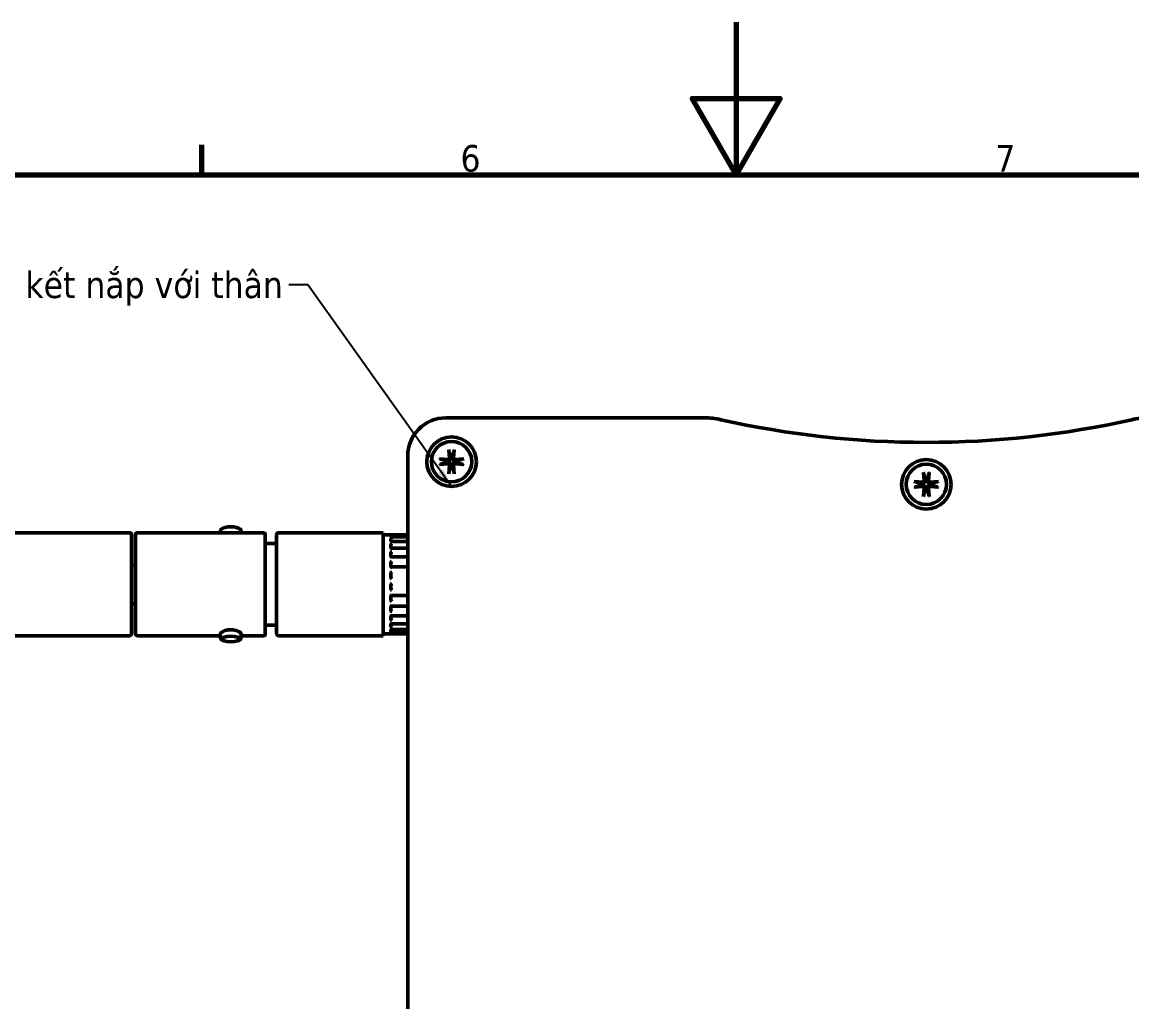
# Model space of a CAD drawing. Header units: millimetres. Extents: x -86 to 841, y -58 to 594.
# Drawn here: x 326.9 to 472.4, y 465.5 to 594 of the extents above; entities that cross this region are included whole.
import ezdxf

# ---------------------------------------------------------------- set-up
doc = ezdxf.new("R2010")
doc.units = ezdxf.units.MM
for name, color, linetype, lineweight in [('Border (ISO)', 7, 'Continuous', 70), ('Symbol (ISO)', 7, 'Continuous', 25), ('Visible (ISO)', 7, 'Continuous', 50)]:
    doc.layers.add(name, color=color, linetype=linetype, lineweight=lineweight)
doc.styles.add('Note Text (ISO)', font='tahoma.ttf')
doc.dimstyles.new('Default - Method 1b (ISO)$7', dxfattribs={"dimtxt": 3.5, "dimasz": 2.5, "dimexe": 3.175, "dimexo": 0, "dimgap": 0.762, "dimtad": 1, "dimtoh": 1, "dimrnd": 1e-08, "dimtxsty": 'Note Text (ISO)', "dimcen": 0.09, "dimdle": 10, "dimclrd": 256, "dimclre": 256, "dimclrt": 256, "dimazin": 2, "dimtfac": 1, "dimtmove": 0, "dimatfit": 3, "dimfxl": 1, "dimtolj": 1, "dimlwd": -1, "dimlwe": -1, "dimarcsym": 0})

# ---------------------------------------------------------------- blocks, each defined once
blk = doc.blocks.new('Borders Default Border')
at = {"layer": 'Border (ISO)'}
blk.add_line((350.42, 574), (350.42, 577.9), dxfattribs=at)
at = {"layer": 'Border (ISO)', "flags": 128}
for points in [[(420.5, 594), (420.5, 574), (414.73, 584), (426.27, 584), (420.5, 574)], [(20, 20), (20, 574), (821, 574), (821, 20), (20, 20)]]:
    blk.add_lwpolyline(points, dxfattribs=at)
at = {"layer": 'Border (ISO)', "char_height": 3.5, "attachment_point": 7, "style": 'Note Text (ISO)'}
for s, insert in [('6', (384.34, 574.33)), ('7', (454.46, 574.4))]:
    blk.add_mtext(s, dxfattribs=dict(at, insert=insert))

msp = doc.modelspace()

# ---------------------------------------------------------------- linework, layer by layer
at = {"layer": 'Visible (ISO)'}
for p, q in [((416.288, 542.113), (382.416, 542.113)), ((377.416, 537.113), (377.416, 435.113)), ((382.809, 537.934), (382.893, 536.821)), ((383.523, 537.934), (383.439, 536.821)), ((381.594, 536.719), (382.708, 536.636)), ((381.594, 536.006), (382.708, 536.089)), ((382.809, 534.791), (382.893, 535.904)), ((383.523, 534.791), (383.439, 535.904)), ((384.738, 536.719), (383.624, 536.636)), ((384.738, 536.006), (383.624, 536.089)), ((445.059, 534.961), (445.143, 533.848)), ((445.773, 534.961), (445.689, 533.848)), ((443.844, 533.746), (444.958, 533.663)), ((443.844, 533.033), (444.958, 533.116)), ((445.059, 531.818), (445.143, 532.931)), ((445.773, 531.818), (445.689, 532.931)), ((446.988, 533.746), (445.874, 533.663)), ((446.988, 533.033), (445.874, 533.116)), ((265.186, 527.033), (340.966, 527.033)), ((341.216, 526.783), (341.216, 513.783)), ((341.716, 513.783), (341.716, 526.783)), ((341.966, 527.033), (358.616, 527.033)), ((352.841, 527.14), (352.841, 527.033)), ((355.591, 527.14), (355.591, 527.033)), ((358.716, 526.933), (358.716, 513.633)), ((360.216, 513.783), (360.216, 526.783)), ((374.216, 527.033), (360.466, 527.033)), ((374.216, 527.033), (374.216, 513.533)), ((374.466, 526.783), (375.216, 526.783)), ((375.216, 526.779), (375.216, 526.783)), ((375.216, 526.554), (375.216, 526.673)), ((375.316, 526.771), (377.416, 526.771)), ((359.966, 525.653), (358.716, 525.653)), ((375.216, 525.99), (375.216, 526.226)), ((375.216, 525.118), (375.216, 525.459)), ((375.316, 526.51), (377.416, 526.51)), ((375.316, 525.918), (377.416, 525.918)), ((375.216, 523.986), (375.216, 524.413)), ((375.316, 525.027), (377.416, 525.027)), ((375.316, 523.886), (377.416, 523.886)), ((341.716, 522.783), (341.216, 522.783)), ((375.216, 522.654), (375.216, 523.144)), ((375.316, 522.557), (377.416, 522.557)), ((375.216, 521.195), (375.216, 521.721)), ((375.216, 519.686), (375.216, 520.22)), ((375.216, 518.209), (375.216, 518.723)), ((377.416, 518.814), (375.316, 518.814)), ((341.716, 517.783), (341.216, 517.783)), ((375.216, 516.844), (375.216, 517.31)), ((377.416, 517.41), (375.316, 517.41)), ((375.216, 515.665), (375.216, 516.057)), ((377.416, 516.154), (375.316, 516.154)), ((377.416, 515.116), (375.316, 515.116)), ((352.841, 513.732), (352.841, 513.426)), ((355.591, 513.731), (355.591, 513.426)), ((359.966, 514.914), (358.716, 514.914)), ((374.466, 513.783), (377.416, 513.783)), ((375.216, 514.735), (375.216, 515.032)), ((375.216, 514.103), (375.216, 514.29)), ((375.216, 513.805), (375.216, 513.871)), ((377.416, 514.351), (375.316, 514.351)), ((377.416, 513.9), (375.316, 513.9)), ((265.186, 513.533), (340.966, 513.533)), ((341.966, 513.533), (352.841, 513.533)), ((355.591, 513.533), (358.616, 513.533)), ((374.216, 513.533), (360.466, 513.533))]:
    msp.add_line(p, q, dxfattribs=at)
for centre, radius in [((383.166, 536.363), 3.25), ((383.166, 536.363), 2.65), ((445.416, 533.389), 3.25), ((445.416, 533.389), 2.65)]:
    msp.add_circle(centre, radius, dxfattribs=at)
for centre, radius, start, end in [((382.416, 537.113), 5, 90, 180), ((416.288, 532.113), 10, 77.37061, 90), ((445.416, 662.113), 123.223, 257.37061, 282.62939), ((474.544, 532.113), 10, 90, 102.62939), ((383.166, 536.363), 0.881, 77.53868, 102.46132), ((383.166, 536.363), 0.881, 167.53868, 192.46132), ((382.72, 536.808), 0.173, 265.73132, 4.26868), ((382.72, 535.917), 0.173, 355.73132, 94.26868), ((383.166, 536.363), 0.881, 257.53868, 282.46132), ((383.612, 536.808), 0.173, 175.73132, 274.26868), ((383.612, 535.917), 0.173, 85.73132, 184.26868), ((383.166, 536.363), 0.881, 347.53868, 12.46132), ((445.416, 533.389), 0.881, 77.53868, 102.46132), ((445.416, 533.389), 0.881, 167.53868, 192.46132), ((444.97, 533.835), 0.173, 265.73132, 4.26868), ((444.97, 532.944), 0.173, 355.73132, 94.26868), ((445.416, 533.389), 0.881, 257.53868, 282.46132), ((445.862, 533.835), 0.173, 175.73132, 274.26868), ((445.862, 532.944), 0.173, 85.73132, 184.26868), ((445.416, 533.389), 0.881, 347.53868, 12.46132), ((340.966, 526.783), 0.25, 0, 90), ((341.966, 526.783), 0.25, 90, 180), ((358.616, 526.933), 0.1, 0, 90), ((360.466, 526.783), 0.25, 90, 180), ((374.466, 526.533), 0.25, 90, 180), ((375.316, 526.871), 0.1, 266.54465, 270), ((359.966, 525.903), 0.25, 270, 0), ((375.316, 526.018), 0.1, 237.84175, 270), ((375.316, 526.61), 0.1, 252.95819, 270), ((375.316, 523.986), 0.1, 191.81962, 270), ((375.316, 525.127), 0.1, 219.14456, 270), ((375.316, 522.657), 0.1, 180, 270), ((375.316, 518.714), 0.1, 90, 180), ((375.316, 517.31), 0.1, 90, 180), ((375.316, 516.054), 0.1, 90, 154.55006), ((375.316, 515.016), 0.1, 90, 132.03764), ((340.966, 513.783), 0.25, 270, 0), ((341.966, 513.783), 0.25, 180, 270), ((358.616, 513.633), 0.1, 270, 0), ((359.966, 514.664), 0.25, 0, 90), ((360.466, 513.783), 0.25, 180, 270), ((374.466, 514.033), 0.25, 180, 270), ((375.316, 514.251), 0.1, 90, 115.26155), ((375.316, 513.8), 0.1, 90, 100.99655)]:
    msp.add_arc(centre, radius, start, end, dxfattribs=at)
msp.add_ellipse((354.216, 527.457), major_axis=(1.25, 0), ratio=0.2919282, start_param=0.2725436, end_param=2.8690491, dxfattribs=at)
msp.add_ellipse((354.216, 527.457), major_axis=(1.25, 0), ratio=0.2919282, start_param=0.2725436, end_param=2.8690491, dxfattribs=at)
for major_axis in [(-1.25, 0), (1.25, 0)]:
    msp.add_ellipse((354.216, 513.11), major_axis=major_axis, ratio=0.2919282, dxfattribs=at)
for points, knots in [([(382.826, 537.809), (382.824, 537.816), (382.822, 537.825), (382.818, 537.847), (382.816, 537.864), (382.813, 537.896), (382.811, 537.917), (382.809, 537.934)], [0.047889489, 0.047889489, 0.047889489, 0.047889489, 0.052104665, 0.052104665, 0.057302542, 0.057302542, 0.062554412, 0.062554412, 0.062554412, 0.062554412]), ([(383.523, 537.934), (383.521, 537.917), (383.519, 537.896), (383.516, 537.864), (383.513, 537.847), (383.51, 537.825), (383.508, 537.816), (383.506, 537.809)], [0.020958225, 0.020958225, 0.020958225, 0.020958225, 0.026210095, 0.026210095, 0.031407972, 0.031407972, 0.035623149, 0.035623149, 0.035623149, 0.035623149]), ([(381.594, 536.719), (381.612, 536.718), (381.632, 536.716), (381.664, 536.712), (381.681, 536.71), (381.703, 536.707), (381.713, 536.705), (381.719, 536.703)], [0.020958225, 0.020958225, 0.020958225, 0.020958225, 0.026210095, 0.026210095, 0.031407972, 0.031407972, 0.035623149, 0.035623149, 0.035623149, 0.035623149]), ([(381.719, 536.022), (381.713, 536.021), (381.703, 536.019), (381.681, 536.015), (381.664, 536.013), (381.632, 536.009), (381.612, 536.007), (381.594, 536.006)], [0.047889489, 0.047889489, 0.047889489, 0.047889489, 0.052104665, 0.052104665, 0.057302542, 0.057302542, 0.062554412, 0.062554412, 0.062554412, 0.062554412]), ([(383.023, 536.831), (383.028, 536.793), (383.025, 536.752), (383.009, 536.694), (383, 536.671), (382.974, 536.626), (382.958, 536.605), (382.924, 536.57), (382.903, 536.554), (382.858, 536.529), (382.835, 536.52), (382.777, 536.504), (382.736, 536.501), (382.698, 536.505)], [0.130780667, 0.130780667, 0.130780667, 0.130780667, 0.142894812, 0.142894812, 0.150267592, 0.150267592, 0.157640372, 0.157640372, 0.165013152, 0.165013152, 0.172385932, 0.172385932, 0.184500077, 0.184500077, 0.184500077, 0.184500077]), ([(382.698, 536.22), (382.736, 536.225), (382.777, 536.222), (382.835, 536.206), (382.858, 536.196), (382.903, 536.171), (382.924, 536.155), (382.958, 536.12), (382.974, 536.099), (383, 536.055), (383.009, 536.031), (383.025, 535.973), (383.028, 535.933), (383.023, 535.894)], [0.130780667, 0.130780667, 0.130780667, 0.130780667, 0.142894812, 0.142894812, 0.150267592, 0.150267592, 0.157640372, 0.157640372, 0.165013152, 0.165013152, 0.172385932, 0.172385932, 0.184500077, 0.184500077, 0.184500077, 0.184500077]), ([(383.634, 536.505), (383.596, 536.501), (383.555, 536.504), (383.497, 536.52), (383.474, 536.529), (383.429, 536.554), (383.408, 536.57), (383.374, 536.605), (383.358, 536.626), (383.332, 536.671), (383.323, 536.694), (383.307, 536.752), (383.304, 536.793), (383.309, 536.831)], [0.130780667, 0.130780667, 0.130780667, 0.130780667, 0.142894812, 0.142894812, 0.150267592, 0.150267592, 0.157640372, 0.157640372, 0.165013152, 0.165013152, 0.172385932, 0.172385932, 0.184500077, 0.184500077, 0.184500077, 0.184500077]), ([(383.309, 535.894), (383.304, 535.933), (383.307, 535.973), (383.323, 536.031), (383.332, 536.055), (383.358, 536.099), (383.374, 536.12), (383.408, 536.155), (383.429, 536.171), (383.474, 536.196), (383.497, 536.206), (383.555, 536.222), (383.596, 536.225), (383.634, 536.22)], [0.130780667, 0.130780667, 0.130780667, 0.130780667, 0.142894812, 0.142894812, 0.150267592, 0.150267592, 0.157640372, 0.157640372, 0.165013152, 0.165013152, 0.172385932, 0.172385932, 0.184500077, 0.184500077, 0.184500077, 0.184500077]), ([(384.613, 536.703), (384.619, 536.705), (384.629, 536.707), (384.651, 536.71), (384.668, 536.712), (384.7, 536.716), (384.72, 536.718), (384.738, 536.719)], [0.047889489, 0.047889489, 0.047889489, 0.047889489, 0.052104665, 0.052104665, 0.057302542, 0.057302542, 0.062554412, 0.062554412, 0.062554412, 0.062554412]), ([(384.738, 536.006), (384.72, 536.007), (384.7, 536.009), (384.668, 536.013), (384.651, 536.015), (384.629, 536.019), (384.619, 536.021), (384.613, 536.022)], [0.020958225, 0.020958225, 0.020958225, 0.020958225, 0.026210095, 0.026210095, 0.031407972, 0.031407972, 0.035623149, 0.035623149, 0.035623149, 0.035623149]), ([(382.809, 534.791), (382.811, 534.808), (382.813, 534.829), (382.816, 534.861), (382.818, 534.878), (382.822, 534.9), (382.824, 534.909), (382.826, 534.916)], [0.020958225, 0.020958225, 0.020958225, 0.020958225, 0.026210095, 0.026210095, 0.031407972, 0.031407972, 0.035623149, 0.035623149, 0.035623149, 0.035623149]), ([(383.506, 534.916), (383.508, 534.909), (383.51, 534.9), (383.513, 534.878), (383.516, 534.861), (383.519, 534.829), (383.521, 534.808), (383.523, 534.791)], [0.047889489, 0.047889489, 0.047889489, 0.047889489, 0.052104665, 0.052104665, 0.057302542, 0.057302542, 0.062554412, 0.062554412, 0.062554412, 0.062554412]), ([(445.076, 534.836), (445.074, 534.843), (445.072, 534.852), (445.068, 534.874), (445.066, 534.891), (445.063, 534.923), (445.061, 534.944), (445.059, 534.961)], [0.047889489, 0.047889489, 0.047889489, 0.047889489, 0.052104665, 0.052104665, 0.057302542, 0.057302542, 0.062554412, 0.062554412, 0.062554412, 0.062554412]), ([(445.773, 534.961), (445.771, 534.944), (445.769, 534.923), (445.766, 534.891), (445.763, 534.874), (445.76, 534.852), (445.758, 534.843), (445.756, 534.836)], [0.020958225, 0.020958225, 0.020958225, 0.020958225, 0.026210095, 0.026210095, 0.031407972, 0.031407972, 0.035623149, 0.035623149, 0.035623149, 0.035623149]), ([(443.844, 533.746), (443.862, 533.744), (443.882, 533.743), (443.914, 533.739), (443.931, 533.737), (443.953, 533.733), (443.963, 533.731), (443.969, 533.73)], [0.020958225, 0.020958225, 0.020958225, 0.020958225, 0.026210095, 0.026210095, 0.031407972, 0.031407972, 0.035623149, 0.035623149, 0.035623149, 0.035623149]), ([(443.969, 533.049), (443.963, 533.047), (443.953, 533.045), (443.931, 533.042), (443.914, 533.039), (443.882, 533.036), (443.862, 533.034), (443.844, 533.033)], [0.047889489, 0.047889489, 0.047889489, 0.047889489, 0.052104665, 0.052104665, 0.057302542, 0.057302542, 0.062554412, 0.062554412, 0.062554412, 0.062554412]), ([(445.273, 533.857), (445.278, 533.819), (445.275, 533.779), (445.259, 533.721), (445.25, 533.697), (445.224, 533.653), (445.208, 533.632), (445.174, 533.597), (445.153, 533.581), (445.108, 533.556), (445.085, 533.546), (445.027, 533.53), (444.986, 533.527), (444.948, 533.532)], [0.130780667, 0.130780667, 0.130780667, 0.130780667, 0.142894812, 0.142894812, 0.150267592, 0.150267592, 0.157640372, 0.157640372, 0.165013152, 0.165013152, 0.172385932, 0.172385932, 0.184500077, 0.184500077, 0.184500077, 0.184500077]), ([(444.948, 533.247), (444.986, 533.251), (445.027, 533.248), (445.085, 533.232), (445.108, 533.223), (445.153, 533.198), (445.174, 533.182), (445.208, 533.147), (445.224, 533.126), (445.25, 533.081), (445.259, 533.058), (445.275, 533), (445.278, 532.959), (445.273, 532.921)], [0.130780667, 0.130780667, 0.130780667, 0.130780667, 0.142894812, 0.142894812, 0.150267592, 0.150267592, 0.157640372, 0.157640372, 0.165013152, 0.165013152, 0.172385932, 0.172385932, 0.184500077, 0.184500077, 0.184500077, 0.184500077]), ([(445.884, 533.532), (445.846, 533.527), (445.805, 533.53), (445.747, 533.546), (445.724, 533.556), (445.679, 533.581), (445.658, 533.597), (445.624, 533.632), (445.608, 533.653), (445.582, 533.697), (445.573, 533.721), (445.557, 533.779), (445.554, 533.819), (445.559, 533.857)], [0.130780667, 0.130780667, 0.130780667, 0.130780667, 0.142894812, 0.142894812, 0.150267592, 0.150267592, 0.157640372, 0.157640372, 0.165013152, 0.165013152, 0.172385932, 0.172385932, 0.184500077, 0.184500077, 0.184500077, 0.184500077]), ([(445.559, 532.921), (445.554, 532.959), (445.557, 533), (445.573, 533.058), (445.582, 533.081), (445.608, 533.126), (445.624, 533.147), (445.658, 533.182), (445.679, 533.198), (445.724, 533.223), (445.747, 533.232), (445.805, 533.248), (445.846, 533.251), (445.884, 533.247)], [0.130780667, 0.130780667, 0.130780667, 0.130780667, 0.142894812, 0.142894812, 0.150267592, 0.150267592, 0.157640372, 0.157640372, 0.165013152, 0.165013152, 0.172385932, 0.172385932, 0.184500077, 0.184500077, 0.184500077, 0.184500077]), ([(446.863, 533.73), (446.869, 533.731), (446.879, 533.733), (446.901, 533.737), (446.918, 533.739), (446.95, 533.743), (446.97, 533.744), (446.988, 533.746)], [0.047889489, 0.047889489, 0.047889489, 0.047889489, 0.052104665, 0.052104665, 0.057302542, 0.057302542, 0.062554412, 0.062554412, 0.062554412, 0.062554412]), ([(446.988, 533.033), (446.97, 533.034), (446.95, 533.036), (446.918, 533.039), (446.901, 533.042), (446.879, 533.045), (446.869, 533.047), (446.863, 533.049)], [0.020958225, 0.020958225, 0.020958225, 0.020958225, 0.026210095, 0.026210095, 0.031407972, 0.031407972, 0.035623149, 0.035623149, 0.035623149, 0.035623149]), ([(445.059, 531.818), (445.061, 531.835), (445.063, 531.856), (445.066, 531.888), (445.068, 531.905), (445.072, 531.927), (445.074, 531.936), (445.076, 531.942)], [0.020958225, 0.020958225, 0.020958225, 0.020958225, 0.026210095, 0.026210095, 0.031407972, 0.031407972, 0.035623149, 0.035623149, 0.035623149, 0.035623149]), ([(445.756, 531.942), (445.758, 531.936), (445.76, 531.927), (445.763, 531.905), (445.766, 531.888), (445.769, 531.856), (445.771, 531.835), (445.773, 531.818)], [0.047889489, 0.047889489, 0.047889489, 0.047889489, 0.052104665, 0.052104665, 0.057302542, 0.057302542, 0.062554412, 0.062554412, 0.062554412, 0.062554412]), ([(353.012, 527.555), (352.996, 527.538), (352.979, 527.519), (352.947, 527.477), (352.932, 527.453), (352.903, 527.402), (352.889, 527.374), (352.867, 527.313), (352.857, 527.28), (352.844, 527.212), (352.841, 527.176), (352.841, 527.14)], [4.43984543, 4.43984543, 4.43984543, 4.43984543, 4.49435414, 4.49435414, 4.54886285, 4.54886285, 4.60337156, 4.60337156, 4.65788027, 4.65788027, 4.71238898, 4.71238898, 4.71238898, 4.71238898]), ([(355.591, 527.14), (355.591, 527.176), (355.588, 527.212), (355.575, 527.28), (355.565, 527.313), (355.543, 527.374), (355.529, 527.402), (355.5, 527.453), (355.485, 527.477), (355.453, 527.519), (355.436, 527.538), (355.42, 527.555)], [1.57079633, 1.57079633, 1.57079633, 1.57079633, 1.62530504, 1.62530504, 1.67981375, 1.67981375, 1.73432246, 1.73432246, 1.78883117, 1.78883117, 1.84333988, 1.84333988, 1.84333988, 1.84333988]), ([(375.216, 526.779), (375.216, 526.779), (375.219, 526.778), (375.226, 526.778), (375.234, 526.777), (375.246, 526.776), (375.259, 526.775), (375.276, 526.774), (375.296, 526.772), (375.316, 526.771)], [0.045687949, 0.045687949, 0.045687949, 0.045687949, 0.049962835, 0.049962835, 0.049962835, 0.055789983, 0.055789983, 0.055789983, 0.063843669, 0.063843669, 0.063843669, 0.063843669]), ([(375.316, 526.703), (375.296, 526.7), (375.276, 526.696), (375.259, 526.693), (375.246, 526.69), (375.234, 526.687), (375.226, 526.683), (375.219, 526.68), (375.216, 526.677), (375.216, 526.673)], [-0.000142522, -0.000142522, -0.000142522, -0.000142522, 0.00835799, 0.00835799, 0.00835799, 0.014508435, 0.014508435, 0.014508435, 0.019020496, 0.019020496, 0.019020496, 0.019020496]), ([(375.216, 526.554), (375.216, 526.549), (375.219, 526.544), (375.226, 526.54), (375.234, 526.533), (375.246, 526.528), (375.259, 526.523), (375.276, 526.517), (375.296, 526.511), (375.316, 526.505)], [0.04568793, 0.04568793, 0.04568793, 0.04568793, 0.049962814, 0.049962814, 0.049962814, 0.055789959, 0.055789959, 0.055789959, 0.063843641, 0.063843641, 0.063843641, 0.063843641]), ([(375.316, 526.295), (375.296, 526.287), (375.276, 526.28), (375.259, 526.271), (375.246, 526.264), (375.234, 526.256), (375.226, 526.247), (375.219, 526.241), (375.216, 526.234), (375.216, 526.226)], [-0.000142523, -0.000142523, -0.000142523, -0.000142523, 0.008357991, 0.008357991, 0.008357991, 0.014508435, 0.014508435, 0.014508435, 0.019020496, 0.019020496, 0.019020496, 0.019020496]), ([(375.216, 525.99), (375.216, 525.981), (375.219, 525.973), (375.226, 525.965), (375.234, 525.953), (375.246, 525.944), (375.259, 525.936), (375.276, 525.924), (375.296, 525.914), (375.316, 525.904)], [0.04568794, 0.04568794, 0.04568794, 0.04568794, 0.049962825, 0.049962825, 0.049962825, 0.055789972, 0.055789972, 0.055789972, 0.063843656, 0.063843656, 0.063843656, 0.063843656]), ([(375.316, 525.563), (375.296, 525.551), (375.276, 525.539), (375.259, 525.526), (375.246, 525.516), (375.234, 525.504), (375.226, 525.491), (375.219, 525.481), (375.216, 525.47), (375.216, 525.459)], [-0.000142522, -0.000142522, -0.000142522, -0.000142522, 0.00835799, 0.00835799, 0.00835799, 0.014508434, 0.014508434, 0.014508434, 0.019020495, 0.019020495, 0.019020495, 0.019020495]), ([(375.216, 525.118), (375.216, 525.106), (375.219, 525.094), (375.226, 525.083), (375.234, 525.068), (375.246, 525.054), (375.259, 525.043), (375.276, 525.028), (375.296, 525.014), (375.316, 525)], [0.045687934, 0.045687934, 0.045687934, 0.045687934, 0.049962818, 0.049962818, 0.049962818, 0.055789964, 0.055789964, 0.055789964, 0.063843647, 0.063843647, 0.063843647, 0.063843647]), ([(375.316, 524.546), (375.296, 524.531), (375.276, 524.516), (375.259, 524.498), (375.246, 524.486), (375.234, 524.471), (375.226, 524.453), (375.219, 524.44), (375.216, 524.427), (375.216, 524.413)], [-0.000142522, -0.000142522, -0.000142522, -0.000142522, 0.008357986, 0.008357986, 0.008357986, 0.014508428, 0.014508428, 0.014508428, 0.019020487, 0.019020487, 0.019020487, 0.019020487]), ([(375.216, 523.986), (375.216, 523.971), (375.219, 523.957), (375.226, 523.943), (375.234, 523.924), (375.246, 523.908), (375.259, 523.894), (375.276, 523.875), (375.296, 523.858), (375.316, 523.841)], [0.045687938, 0.045687938, 0.045687938, 0.045687938, 0.049962823, 0.049962823, 0.049962823, 0.05578997, 0.05578997, 0.05578997, 0.063843653, 0.063843653, 0.063843653, 0.063843653]), ([(375.316, 523.3), (375.296, 523.282), (375.276, 523.264), (375.259, 523.244), (375.246, 523.229), (375.234, 523.211), (375.226, 523.191), (375.219, 523.176), (375.216, 523.16), (375.216, 523.144)], [-0.000142522, -0.000142522, -0.000142522, -0.000142522, 0.00835799, 0.00835799, 0.00835799, 0.014508434, 0.014508434, 0.014508434, 0.019020495, 0.019020495, 0.019020495, 0.019020495]), ([(375.216, 522.654), (375.216, 522.638), (375.219, 522.621), (375.226, 522.605), (375.234, 522.584), (375.246, 522.565), (375.259, 522.55), (375.276, 522.529), (375.296, 522.51), (375.316, 522.491)], [0.045687921, 0.045687921, 0.045687921, 0.045687921, 0.049962804, 0.049962804, 0.049962804, 0.055789949, 0.055789949, 0.055789949, 0.063843629, 0.063843629, 0.063843629, 0.063843629]), ([(375.316, 521.891), (375.296, 521.871), (375.276, 521.851), (375.259, 521.829), (375.246, 521.813), (375.234, 521.794), (375.226, 521.772), (375.219, 521.755), (375.216, 521.738), (375.216, 521.721)], [-0.000142523, -0.000142523, -0.000142523, -0.000142523, 0.008357991, 0.008357991, 0.008357991, 0.014508436, 0.014508436, 0.014508436, 0.019020498, 0.019020498, 0.019020498, 0.019020498]), ([(375.216, 521.195), (375.216, 521.177), (375.219, 521.16), (375.226, 521.143), (375.234, 521.12), (375.246, 521.1), (375.259, 521.084), (375.276, 521.062), (375.296, 521.041), (375.316, 521.021)], [0.04568795, 0.04568795, 0.04568795, 0.04568795, 0.049962836, 0.049962836, 0.049962836, 0.055789984, 0.055789984, 0.055789984, 0.06384367, 0.06384367, 0.06384367, 0.06384367]), ([(375.316, 520.395), (375.296, 520.375), (375.276, 520.354), (375.259, 520.332), (375.246, 520.315), (375.234, 520.295), (375.226, 520.272), (375.219, 520.256), (375.216, 520.238), (375.216, 520.22)], [-0.000142522, -0.000142522, -0.000142522, -0.000142522, 0.008357986, 0.008357986, 0.008357986, 0.014508427, 0.014508427, 0.014508427, 0.019020486, 0.019020486, 0.019020486, 0.019020486]), ([(375.216, 519.686), (375.216, 519.668), (375.219, 519.651), (375.226, 519.634), (375.234, 519.611), (375.246, 519.591), (375.259, 519.575), (375.276, 519.552), (375.296, 519.532), (375.316, 519.512)], [0.045687941, 0.045687941, 0.045687941, 0.045687941, 0.049962826, 0.049962826, 0.049962826, 0.055789973, 0.055789973, 0.055789973, 0.063843657, 0.063843657, 0.063843657, 0.063843657]), ([(375.316, 518.893), (375.296, 518.873), (375.276, 518.854), (375.259, 518.831), (375.246, 518.815), (375.234, 518.796), (375.226, 518.774), (375.219, 518.757), (375.216, 518.74), (375.216, 518.723)], [-0.000142522, -0.000142522, -0.000142522, -0.000142522, 0.008357988, 0.008357988, 0.008357988, 0.014508432, 0.014508432, 0.014508432, 0.019020492, 0.019020492, 0.019020492, 0.019020492]), ([(375.216, 518.209), (375.216, 518.192), (375.219, 518.176), (375.226, 518.16), (375.234, 518.138), (375.246, 518.119), (375.259, 518.104), (375.276, 518.083), (375.296, 518.063), (375.316, 518.045)], [0.045687939, 0.045687939, 0.045687939, 0.045687939, 0.049962824, 0.049962824, 0.049962824, 0.055789971, 0.055789971, 0.055789971, 0.063843655, 0.063843655, 0.063843655, 0.063843655]), ([(375.316, 517.466), (375.296, 517.448), (375.276, 517.43), (375.259, 517.409), (375.246, 517.395), (375.234, 517.377), (375.226, 517.356), (375.219, 517.341), (375.216, 517.326), (375.216, 517.31)], [-0.000142522, -0.000142522, -0.000142522, -0.000142522, 0.008357989, 0.008357989, 0.008357989, 0.014508432, 0.014508432, 0.014508432, 0.019020492, 0.019020492, 0.019020492, 0.019020492]), ([(375.216, 516.844), (375.216, 516.829), (375.219, 516.815), (375.226, 516.8), (375.234, 516.781), (375.246, 516.764), (375.259, 516.75), (375.276, 516.731), (375.296, 516.714), (375.316, 516.698)], [0.045687944, 0.045687944, 0.045687944, 0.045687944, 0.04996283, 0.04996283, 0.04996283, 0.055789977, 0.055789977, 0.055789977, 0.063843662, 0.063843662, 0.063843662, 0.063843662]), ([(375.316, 516.191), (375.296, 516.176), (375.276, 516.16), (375.259, 516.142), (375.246, 516.13), (375.234, 516.114), (375.226, 516.097), (375.219, 516.084), (375.216, 516.071), (375.216, 516.057)], [-0.000142523, -0.000142523, -0.000142523, -0.000142523, 0.008357992, 0.008357992, 0.008357992, 0.014508437, 0.014508437, 0.014508437, 0.019020499, 0.019020499, 0.019020499, 0.019020499]), ([(375.216, 515.665), (375.216, 515.653), (375.219, 515.64), (375.226, 515.629), (375.234, 515.613), (375.246, 515.599), (375.259, 515.587), (375.276, 515.572), (375.296, 515.558), (375.316, 515.544)], [0.045687948, 0.045687948, 0.045687948, 0.045687948, 0.049962834, 0.049962834, 0.049962834, 0.055789982, 0.055789982, 0.055789982, 0.063843667, 0.063843667, 0.063843667, 0.063843667]), ([(375.316, 515.137), (375.296, 515.125), (375.276, 515.112), (375.259, 515.099), (375.246, 515.089), (375.234, 515.077), (375.226, 515.063), (375.219, 515.053), (375.216, 515.043), (375.216, 515.032)], [-0.000142523, -0.000142523, -0.000142523, -0.000142523, 0.008357991, 0.008357991, 0.008357991, 0.014508436, 0.014508436, 0.014508436, 0.019020497, 0.019020497, 0.019020497, 0.019020497]), ([(352.842, 513.743), (352.844, 513.784), (352.858, 513.825), (352.907, 513.906), (352.946, 513.946), (353.064, 514.04), (353.156, 514.093), (353.374, 514.186), (353.504, 514.228), (353.776, 514.287), (353.92, 514.306), (354.207, 514.322), (354.353, 514.318), (354.632, 514.29), (354.767, 514.266), (355.015, 514.2), (355.13, 514.158), (355.324, 514.066), (355.405, 514.014), (355.533, 513.9), (355.582, 513.832), (355.591, 513.746), (355.591, 513.739), (355.591, 513.731)], [0.00242358, 0.00242358, 0.00242358, 0.00242358, 0.02742279, 0.02742279, 0.05892806, 0.05892806, 0.10435688, 0.10435688, 0.15068223, 0.15068223, 0.19441893, 0.19441893, 0.23738989, 0.23738989, 0.27984029, 0.27984029, 0.323215, 0.323215, 0.36688668, 0.36688668, 0.41424671, 0.41424671, 0.41879838, 0.41879838, 0.41879838, 0.41879838]), ([(375.216, 514.735), (375.216, 514.725), (375.219, 514.716), (375.226, 514.708), (375.234, 514.696), (375.246, 514.686), (375.259, 514.677), (375.276, 514.666), (375.296, 514.656), (375.316, 514.646)], [0.045687937, 0.045687937, 0.045687937, 0.045687937, 0.049962821, 0.049962821, 0.049962821, 0.055789968, 0.055789968, 0.055789968, 0.063843651, 0.063843651, 0.063843651, 0.063843651]), ([(375.316, 514.36), (375.296, 514.352), (375.276, 514.343), (375.259, 514.334), (375.246, 514.328), (375.234, 514.32), (375.226, 514.311), (375.219, 514.304), (375.216, 514.297), (375.216, 514.29)], [-0.000142522, -0.000142522, -0.000142522, -0.000142522, 0.00835799, 0.00835799, 0.00835799, 0.014508435, 0.014508435, 0.014508435, 0.019020496, 0.019020496, 0.019020496, 0.019020496]), ([(375.216, 514.103), (375.216, 514.099), (375.218, 514.094), (375.23, 514.083), (375.241, 514.077), (375.27, 514.065), (375.293, 514.058), (375.315, 514.052), (375.316, 514.052), (375.316, 514.052)], [-0.01868007, -0.01868007, -0.01868007, -0.01868007, -0.015154293, -0.015154293, -0.009524208, -0.009524208, 0, 0, 0.000142522, 0.000142522, 0.000142522, 0.000142522]), ([(375.316, 513.902), (375.296, 513.898), (375.276, 513.895), (375.259, 513.891), (375.246, 513.888), (375.234, 513.884), (375.226, 513.88), (375.219, 513.877), (375.216, 513.874), (375.216, 513.871)], [-0.000142522, -0.000142522, -0.000142522, -0.000142522, 0.00835799, 0.00835799, 0.00835799, 0.014508435, 0.014508435, 0.014508435, 0.019020496, 0.019020496, 0.019020496, 0.019020496]), ([(375.216, 513.805), (375.216, 513.804), (375.219, 513.802), (375.226, 513.801), (375.234, 513.8), (375.246, 513.798), (375.259, 513.797), (375.276, 513.796), (375.296, 513.794), (375.316, 513.793)], [0.045687945, 0.045687945, 0.045687945, 0.045687945, 0.049962831, 0.049962831, 0.049962831, 0.055789978, 0.055789978, 0.055789978, 0.063843663, 0.063843663, 0.063843663, 0.063843663]), ([(353.012, 513.012), (352.996, 513.029), (352.979, 513.048), (352.947, 513.09), (352.932, 513.113), (352.903, 513.164), (352.889, 513.192), (352.867, 513.253), (352.857, 513.286), (352.844, 513.355), (352.841, 513.39), (352.841, 513.426)], [1.29825277, 1.29825277, 1.29825277, 1.29825277, 1.35276148, 1.35276148, 1.4072702, 1.4072702, 1.46177891, 1.46177891, 1.51628762, 1.51628762, 1.57079633, 1.57079633, 1.57079633, 1.57079633]), ([(355.591, 513.426), (355.591, 513.39), (355.588, 513.355), (355.575, 513.286), (355.565, 513.253), (355.543, 513.192), (355.529, 513.164), (355.5, 513.113), (355.485, 513.09), (355.453, 513.048), (355.436, 513.029), (355.42, 513.012)], [4.71238898, 4.71238898, 4.71238898, 4.71238898, 4.76689769, 4.76689769, 4.8214064, 4.8214064, 4.87591511, 4.87591511, 4.93042382, 4.93042382, 4.98493253, 4.98493253, 4.98493253, 4.98493253])]:
    msp.add_open_spline(points, degree=3, knots=knots, dxfattribs=at)
for points, weights in [([(382.826, 537.809), (382.92, 537.442), (382.976, 537.223)], [1.0033180694, 1.03579778507, 1]), ([(382.976, 537.223), (383.007, 536.971), (383.023, 536.831)], [1, 1.35709343669, 1.68690907496]), ([(383.309, 536.831), (383.325, 536.971), (383.356, 537.223)], [1.68690907496, 1.35709343669, 1]), ([(383.356, 537.223), (383.412, 537.442), (383.506, 537.809)], [1, 1.03579779371, 1.00331807013]), ([(382.306, 536.553), (382.087, 536.609), (381.719, 536.703)], [1, 1.03579779143, 1.00331806994]), ([(381.719, 536.022), (382.087, 536.117), (382.306, 536.173)], [1.00331806994, 1.03579779143, 1]), ([(382.698, 536.505), (382.558, 536.522), (382.306, 536.553)], [1.68690907496, 1.35709343669, 1]), ([(382.306, 536.173), (382.558, 536.203), (382.698, 536.22)], [1, 1.35709343669, 1.68690907496]), ([(382.976, 535.502), (382.92, 535.284), (382.826, 534.916)], [1, 1.03579779371, 1.00331807013]), ([(383.023, 535.894), (383.007, 535.755), (382.976, 535.502)], [1.68690907496, 1.35709343669, 1]), ([(383.356, 535.502), (383.325, 535.755), (383.309, 535.894)], [1, 1.35709343669, 1.68690907496]), ([(383.506, 534.916), (383.412, 535.284), (383.356, 535.502)], [1.0033180694, 1.03579778507, 1]), ([(384.026, 536.553), (383.774, 536.522), (383.634, 536.505)], [1, 1.35709343669, 1.68690907496]), ([(383.634, 536.22), (383.774, 536.203), (384.026, 536.173)], [1.68690907496, 1.35709343669, 1]), ([(384.613, 536.703), (384.245, 536.609), (384.026, 536.553)], [1.00331806994, 1.03579779143, 1]), ([(384.026, 536.173), (384.245, 536.117), (384.613, 536.022)], [1, 1.03579779143, 1.00331806994]), ([(445.076, 534.836), (445.17, 534.468), (445.226, 534.25)], [1.0033180694, 1.03579778507, 1]), ([(445.226, 534.25), (445.257, 533.997), (445.273, 533.857)], [1, 1.35709343669, 1.68690907496]), ([(445.559, 533.857), (445.575, 533.997), (445.606, 534.25)], [1.68690907496, 1.35709343669, 1]), ([(445.606, 534.25), (445.662, 534.468), (445.756, 534.836)], [1, 1.03579779371, 1.00331807013]), ([(444.556, 533.579), (444.337, 533.635), (443.969, 533.73)], [1, 1.03579779143, 1.00331806994]), ([(443.969, 533.049), (444.337, 533.143), (444.556, 533.199)], [1.00331806994, 1.03579779143, 1]), ([(444.948, 533.532), (444.808, 533.549), (444.556, 533.579)], [1.68690907496, 1.35709343669, 1]), ([(444.556, 533.199), (444.808, 533.23), (444.948, 533.247)], [1, 1.35709343669, 1.68690907496]), ([(445.226, 532.529), (445.17, 532.31), (445.076, 531.942)], [1, 1.03579779371, 1.00331807013]), ([(445.273, 532.921), (445.257, 532.781), (445.226, 532.529)], [1.68690907496, 1.35709343669, 1]), ([(445.606, 532.529), (445.575, 532.781), (445.559, 532.921)], [1, 1.35709343669, 1.68690907496]), ([(445.756, 531.942), (445.662, 532.31), (445.606, 532.529)], [1.0033180694, 1.03579778507, 1]), ([(446.276, 533.579), (446.024, 533.549), (445.884, 533.532)], [1, 1.35709343669, 1.68690907496]), ([(445.884, 533.247), (446.024, 533.23), (446.276, 533.199)], [1.68690907496, 1.35709343669, 1]), ([(446.863, 533.73), (446.495, 533.635), (446.276, 533.579)], [1.00331806994, 1.03579779143, 1]), ([(446.276, 533.199), (446.495, 533.143), (446.863, 533.049)], [1, 1.03579779143, 1.00331806994])]:
    msp.add_rational_spline(points, weights, degree=2, dxfattribs=at)

# ---------------------------------------------------------------- block references
msp.add_blockref('Borders Default Border', (0, 0))

# ---------------------------------------------------------------- texts
at = {"layer": 'Symbol (ISO)', "insert": (361.046, 561.321), "char_height": 3.5, "width": 59.63047, "attachment_point": 3, "style": 'Note Text (ISO)'}
msp.add_mtext('\\fTahoma|b0|i0;Bulong liên kết nắp với thân', dxfattribs=at)

# ---------------------------------------------------------------- leaders
at = {"layer": 'Symbol (ISO)', "annotation_type": 0, "has_hookline": 1, "hookline_direction": 1, "text_width": 58.99}
msp.add_leader([(383.166, 533.113), (364.308, 559.571), (361.808, 559.571)], dimstyle='Default - Method 1b (ISO)$7', override={"dimtad": 0}, dxfattribs=at)

doc.saveas('drawing.dxf')
